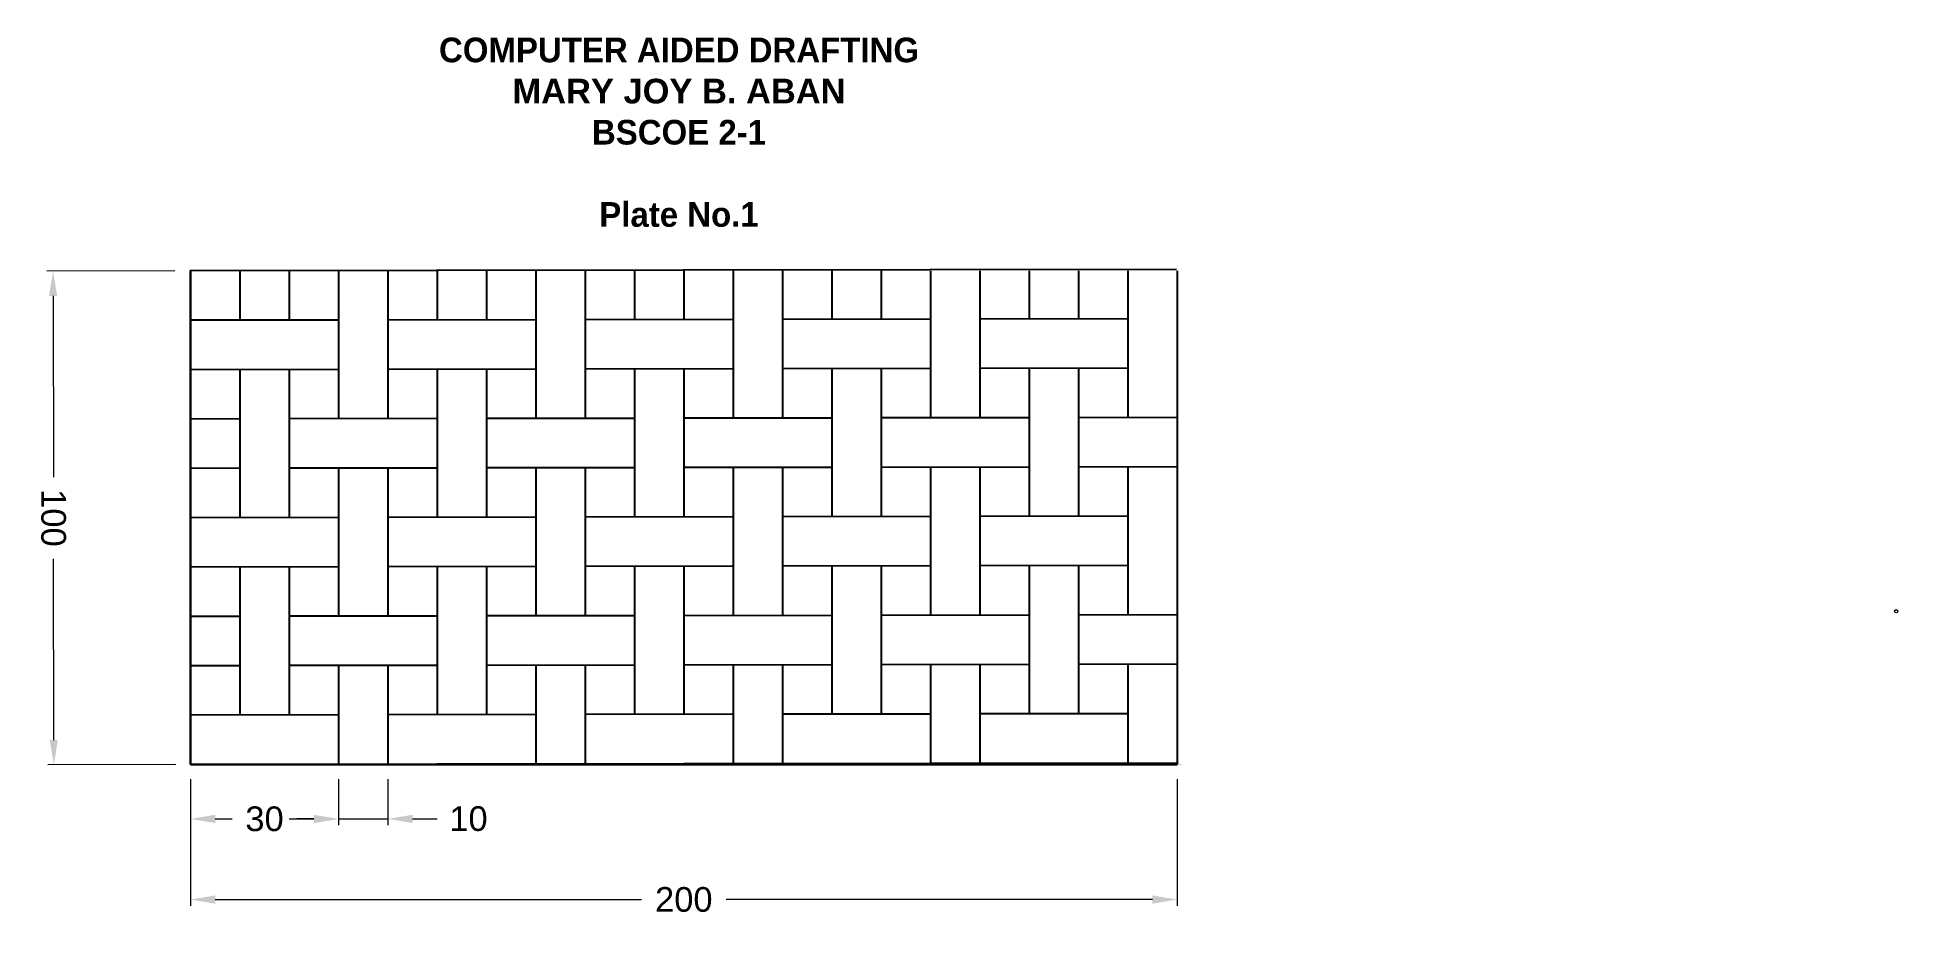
# Model space of a CAD drawing. Header units: inches. Extents: x -31 to 346, y -31 to 147.
import ezdxf

# ---------------------------------------------------------------- set-up
doc = ezdxf.new("R2010")
doc.units = ezdxf.units.IN
doc.header["$MEASUREMENT"] = 0
doc.header["$PDMODE"] = 1
doc.styles.get("Standard").update_dxf_attribs({"font": 'arial.ttf'})
doc.dimstyles.new('CAD', dxfattribs={"dimtxt": 5, "dimasz": 5, "dimexe": 1.25, "dimexo": 3, "dimgap": 3, "dimtad": 0, "dimdec": 0, "dimdsep": 46, "dimtxsty": 'Standard', "dimcen": 2.5, "dimadec": 0, "dimazin": 0, "dimtfac": 1, "dimtdec": 0, "dimtmove": 0, "dimatfit": 3, "dimfxl": 1, "dimtolj": 1, "dimtzin": 0, "dimlwd": 13, "dimlwe": 13, "dimarcsym": 0})
doc.dimstyles.get("Standard").update_dxf_attribs({"dimtxt": 0.18, "dimasz": 0.18, "dimexe": 0.18, "dimexo": 0.0625, "dimgap": 0.09, "dimtad": 0, "dimtih": 1, "dimtoh": 1, "dimdec": 4, "dimzin": 0, "dimdsep": 46, "dimtxsty": 'Standard', "dimcen": 0.09, "dimadec": 0, "dimazin": 0, "dimtfac": 1, "dimtdec": 4, "dimtofl": 0, "dimtmove": 0, "dimatfit": 3, "dimfxl": 1, "dimtolj": 1, "dimtzin": 0, "dimarcsym": 0})

# ---------------------------------------------------------------- blocks, each defined once
blk = doc.blocks.new('*D2')
at = {"color": 0, "lineweight": -2, "transparency": 16777216}
blk.add_line((0.06, 0), (200, 0), dxfattribs=at)
at = {"layer": 'Defpoints', "color": 0, "lineweight": 15, "transparency": 16777216}
for p in [(0, 0), (0, 0), (200, 0)]:
    blk.add_point(p, dxfattribs=at)
at = {"color": 0, "lineweight": 15, "transparency": 16777216, "insert": (200.46, 0), "char_height": 0.18, "attachment_point": 5}
blk.add_mtext('\\A1;0.0000', dxfattribs=at)
blk = doc.blocks.new('*D3')
at = {"color": 0, "linetype": 'Continuous', "lineweight": 13, "transparency": 16777216}
for p, q in [((0, -3), (0, -28.62)), ((200, -3), (200, -28.62)), ((5, -27.37), (91.44, -27.37)), ((195, -27.37), (108.56, -27.37))]:
    blk.add_line(p, q, dxfattribs=at)
at = {"color": 0, "lineweight": 15, "transparency": 16777216}
for points in [[(5, -26.53), (5, -28.2), (0, -27.37)], [(195, -26.53), (195, -28.2), (200, -27.37)]]:
    blk.add_solid(points, dxfattribs=at)
at = {"layer": 'Defpoints', "color": 0, "lineweight": 15, "transparency": 16777216}
for p in [(0, 0), (200, 0), (200, -27.37)]:
    blk.add_point(p, dxfattribs=at)
at = {"color": 0, "lineweight": 15, "transparency": 16777216, "insert": (100, -27.37), "char_height": 5, "attachment_point": 5}
blk.add_mtext('\\A1;200', dxfattribs=at)
blk = doc.blocks.new('*D4')
at = {"color": 0, "linetype": 'Continuous', "lineweight": 13, "transparency": 16777216}
for p, q in [((0, -3), (0, -12.28)), ((30, -3), (30, -12.28)), ((5, -11.03), (8.43, -11.03)), ((25, -11.03), (21.57, -11.03))]:
    blk.add_line(p, q, dxfattribs=at)
at = {"color": 0, "lineweight": 15, "transparency": 16777216}
for points in [[(5, -10.19), (5, -11.86), (0, -11.03)], [(25, -10.19), (25, -11.86), (30, -11.03)]]:
    blk.add_solid(points, dxfattribs=at)
at = {"layer": 'Defpoints', "color": 0, "lineweight": 15, "transparency": 16777216}
for p in [(0, 0), (30, 0), (30, -11.03)]:
    blk.add_point(p, dxfattribs=at)
at = {"color": 0, "lineweight": 15, "transparency": 16777216, "insert": (15, -11.03), "char_height": 5, "attachment_point": 5}
blk.add_mtext('\\A1;30', dxfattribs=at)
blk = doc.blocks.new('*D5')
at = {"color": 0, "linetype": 'Continuous', "lineweight": 13, "transparency": 16777216}
for p, q in [((30, -2.95), (30.02, -12.29)), ((40, -2.94), (40.02, -12.27)), ((25.02, -11.05), (20.02, -11.06)), ((30.02, -11.04), (40.02, -11.02)), ((45.02, -11.02), (50.02, -11.01))]:
    blk.add_line(p, q, dxfattribs=at)
at = {"color": 0, "lineweight": 15, "transparency": 16777216}
for points in [[(25.02, -10.21), (25.02, -11.88), (30.02, -11.04)], [(45.02, -10.18), (45.02, -11.85), (40.02, -11.02)]]:
    blk.add_solid(points, dxfattribs=at)
at = {"layer": 'Defpoints', "color": 0, "lineweight": 15, "transparency": 16777216}
for p in [(30, 0.05), (40, 0.06), (40.02, -11.02)]:
    blk.add_point(p, dxfattribs=at)
at = {"color": 0, "lineweight": 15, "transparency": 16777216, "insert": (56.35, -11), "char_height": 5, "attachment_point": 5, "rotation": 0.0875}
blk.add_mtext('\\A1;10', dxfattribs=at)
blk = doc.blocks.new('*D6')
at = {"color": 0, "linetype": 'Continuous', "lineweight": 13, "transparency": 16777216}
for p, q in [((-3.15, 100), (-29.12, 99.96)), ((-27.86, 94.96), (-27.8, 58.24)), ((-27.72, 4.96), (-27.78, 41.68)), ((-3, 0), (-28.96, -0.04))]:
    blk.add_line(p, q, dxfattribs=at)
at = {"color": 0, "lineweight": 15, "transparency": 16777216}
for points in [[(-27.03, 94.96), (-28.69, 94.96), (-27.87, 99.96)], [(-26.89, 4.96), (-28.55, 4.96), (-27.71, -0.04)]]:
    blk.add_solid(points, dxfattribs=at)
at = {"layer": 'Defpoints', "color": 0, "lineweight": 15, "transparency": 16777216}
for p in [(-27.87, 99.96), (-0.15, 100), (0, 0)]:
    blk.add_point(p, dxfattribs=at)
at = {"color": 0, "lineweight": 15, "transparency": 16777216, "insert": (-27.79, 49.96), "char_height": 5, "attachment_point": 5, "rotation": 270.0875}
blk.add_mtext('\\A1;100', dxfattribs=at)

msp = doc.modelspace()

# ---------------------------------------------------------------- linework, layer by layer
for p, q in [((199.847, 100.30542), (-0.15277, 99.99988)), ((0, 0), (0, 100)), ((0, 100), (0, 100)), ((0, 100), (0, 0)), ((10, 100), (10, 90.01538)), ((20, 100), (20, 90.03066)), ((30, 100), (30, 70.04591)), ((40, 100), (40, 70.06119)), ((40, 100), (40, 70.06119)), ((40, 100), (40, 70.06119)), ((40, 100), (40, 70.06119)), ((40, 100), (40, 70.06119)), ((40, 100), (40, 70.06119)), ((50, 100), (50, 90.07649)), ((50, 100), (50, 90.07649)), ((50, 100), (50, 90.07649)), ((50, 100), (50, 90.07649)), ((50, 100), (50, 90.07649)), ((60, 100), (60, 90.09176)), ((70, 100), (70, 70.10702)), ((80, 100), (80, 70.12229)), ((90, 100), (90, 90.13759)), ((100, 100), (100, 90.15287)), ((110, 100), (110, 70.16812)), ((120, 100), (120, 70.1834)), ((130, 100), (130, 90.1987)), ((140, 100), (140, 90.21398)), ((150, 100), (150, 70.22923)), ((160, 100), (160, 70.24451)), ((170, 100), (170, 90.25981)), ((180, 100), (180, 90.27508)), ((190, 100), (190, 70.29034)), ((200, 100), (200, 0)), ((30, 90.04593), (-0.13749, 89.99989)), ((70, 90.10704), (40, 90.06121)), ((110, 90.16815), (80, 90.12232)), ((150, 90.22925), (120, 90.18342)), ((190, 90.29036), (160, 90.24453)), ((30, 80.04592), (-0.12221, 79.99991)), ((10, 80.01537), (10, 50.01533)), ((20, 80.03065), (20, 50.03061)), ((70, 80.10703), (40, 80.0612)), ((50, 80.07648), (50, 50.07644)), ((50, 80.07648), (50, 50.07644)), ((50, 80.07648), (50, 50.07644)), ((50, 80.07648), (50, 50.07644)), ((50, 80.07648), (50, 50.07644)), ((60, 80.09175), (60, 50.09172)), ((110, 80.16814), (80, 80.12231)), ((90, 80.13758), (90, 50.13755)), ((100, 80.15286), (100, 50.15282)), ((150, 80.22924), (120, 80.18341)), ((130, 80.19869), (130, 50.19865)), ((140, 80.21397), (140, 50.21393)), ((190, 80.29035), (160, 80.24452)), ((170, 80.2598), (170, 50.25976)), ((180, 80.27507), (180, 50.27504)), ((10, 70.01536), (-0.10694, 69.99992)), ((10, 70.01536), (-0.10694, 69.99992)), ((50, 70.07646), (20, 70.03063)), ((50, 70.07646), (20, 70.03063)), ((90, 70.13757), (60, 70.09174)), ((90, 70.13757), (60, 70.09174)), ((130, 70.19868), (100, 70.15285)), ((130, 70.19868), (100, 70.15285)), ((170, 70.25978), (140, 70.21395)), ((170, 70.25978), (140, 70.21395)), ((199.89283, 70.30545), (180, 70.27506)), ((199.89283, 70.30545), (180, 70.27506)), ((10, 60.01535), (-0.09166, 59.99993)), ((50, 60.07645), (20, 60.03062)), ((30, 60.0459), (30, 30.04586)), ((40, 60.06118), (40, 30.06114)), ((40, 60.06118), (40, 30.06114)), ((40, 60.06118), (40, 30.06114)), ((40, 60.06118), (40, 30.06114)), ((40, 60.06118), (40, 30.06114)), ((40, 60.06118), (40, 30.06114)), ((90, 60.13756), (60, 60.09173)), ((70, 60.10701), (70, 30.10697)), ((80, 60.12228), (80, 30.12225)), ((130, 60.19867), (100, 60.15284)), ((110, 60.16811), (110, 30.16808)), ((120, 60.18339), (120, 30.18335)), ((170, 60.25977), (140, 60.21394)), ((150, 60.22922), (150, 30.22918)), ((160, 60.2445), (160, 30.24446)), ((199.90811, 60.30546), (180, 60.27505)), ((190, 60.29033), (190, 30.29029)), ((30, 50.04589), (-0.07638, 49.99994)), ((70, 50.10699), (40, 50.06116)), ((110, 50.1681), (80, 50.12227)), ((150, 50.22921), (120, 50.18338)), ((190, 50.29031), (160, 50.24448)), ((30, 40.04588), (-0.06111, 39.99995)), ((10, 40.01532), (10, 10.01529)), ((20, 40.0306), (20, 10.03056)), ((70, 40.10698), (40, 40.06115)), ((50, 40.07643), (50, 10.07639)), ((50, 40.07643), (50, 10.07639)), ((50, 40.07643), (50, 10.07639)), ((50, 40.07643), (50, 10.07639)), ((50, 40.07643), (50, 10.07639)), ((60, 40.09171), (60, 10.09167)), ((110, 40.16809), (80, 40.12226)), ((90, 40.13754), (90, 10.1375)), ((100, 40.15281), (100, 10.15278)), ((150, 40.2292), (120, 40.18337)), ((130, 40.19864), (130, 10.19861)), ((140, 40.21392), (140, 10.21388)), ((190, 40.2903), (160, 40.24447)), ((170, 40.25975), (170, 10.25971)), ((180, 40.27503), (180, 10.27499)), ((130, 30.19863), (100, 30.1528)), ((170, 30.25974), (140, 30.21391)), ((199.95394, 30.3055), (180, 30.27501)), ((10, 30.01531), (-0.04583, 29.99996)), ((50, 30.07642), (20, 30.03059)), ((90, 30.13752), (60, 30.09169)), ((10, 20.0153), (-0.03055, 19.99998)), ((50, 20.07641), (20, 20.03058)), ((30, 20.04585), (30, 0)), ((40, 20.06113), (40, 0)), ((40, 20.06113), (40, 0)), ((40, 20.06113), (40, 0)), ((40, 20.06113), (40, 0)), ((40, 20.06113), (40, 0)), ((40, 20.06113), (40, 0)), ((90, 20.13751), (60, 20.09168)), ((70, 20.10696), (70, 0)), ((80, 20.12224), (80, 0)), ((130, 20.19862), (100, 20.15279)), ((110, 20.16807), (110, 0)), ((120, 20.18334), (120, 0)), ((170, 20.25973), (140, 20.2139)), ((150, 20.22917), (150, 0)), ((160, 20.24445), (160, 0)), ((199.96921, 20.30551), (180, 20.275)), ((190, 20.29028), (190, 0)), ((30, 10.04584), (-0.01528, 9.99999)), ((70, 10.10695), (40, 10.06112)), ((110, 10.16805), (80, 10.12222)), ((150, 10.22916), (120, 10.18333)), ((190, 10.29027), (160, 10.24444)), ((0, 0), (199.99977, 0.30553)), ((199.99977, 0.30553), (0, 0)), ((199.99977, 0.30553), (0, 0)), ((10, 0.01528), (10, 0)), ((20, 0.03055), (20, 0)), ((50, 0.07638), (50, 0)), ((50, 0.07638), (50, 0)), ((50, 0.07638), (50, 0)), ((50, 0.07638), (50, 0)), ((50, 0.07638), (50, 0)), ((60, 0.09166), (60, 0)), ((90, 0.13749), (90, 0)), ((100, 0.15277), (100, 0)), ((130, 0.1986), (130, 0)), ((140, 0.21387), (140, 0)), ((170, 0.2597), (170, 0)), ((180, 0.27498), (180, 0)), ((199.99977, 0.30553), (199.99977, 0.30553))]:
    msp.add_line(p, q)
at = {"lineweight": 15}
msp.add_circle((345.76438, 31.05949), 0.33007, dxfattribs=at)

# ---------------------------------------------------------------- texts
at = {"lineweight": 15, "insert": (-0.75402, 147.28735), "char_height": 5, "attachment_point": 1}
msp.add_mtext_dynamic_manual_height_columns('\\pxqc;{\\fArtifakt Element Black|b1|i0|c0|p34;COMPUTER AIDED DRAFTING\\P\\fArial Rounded MT Bold|b0|i0|c0|p34;MARY JOY B. ABAN\\P\\fBahnschrift Light|b1|i0|c0|p34;BSCOE 2-1\\fBahnschrift Light|b0|i0|c0|p34;\\P}\\P{\\fBahnschrift SemiBold SemiConden|b0|i0|c0|p34;Plate No.1}', width=199.5594589, gutter_width=1, heights=[38.58788], dxfattribs=at)

# ---------------------------------------------------------------- dimensions: what is measured, and where the dimension line sits
at = {"lineweight": 15}
for p1, p2, distance, picture, middle in [((0, 0), (-0.15277, 99.99988), 27.71372, '*D6', (-27.79008, 49.9576)), ((30, 0.04583), (40, 0.06111), -11.08602, '*D5', (56.35423, -10.99994))]:
    dim = msp.add_aligned_dim(p1=p1, p2=p2, distance=distance, dimstyle='CAD', dxfattribs=at)
    dim.commit()
    dim.dimension.update_dxf_attribs({"geometry": picture, "text_midpoint": middle})
dim = msp.add_ordinate_dim(feature_location=(0, 0), offset=(200, 0), dtype=0, origin=(0, 0), dimstyle='Standard', dxfattribs=at)
dim.commit()
dim.dimension.update_dxf_attribs({"geometry": '*D2', "text_midpoint": (200.4633219645, 0)})
for base, p2, picture, middle in [((200, -27.36711), (200, 0), '*D3', (100, -27.36711)), ((30, -11.02546), (30, 0), '*D4', (15, -11.02546))]:
    dim = msp.add_linear_dim(base=base, p1=(0, 0), p2=p2, dimstyle='CAD', dxfattribs=at)
    dim.commit()
    dim.dimension.update_dxf_attribs({"geometry": picture, "text_midpoint": middle})

doc.saveas('drawing.dxf')
